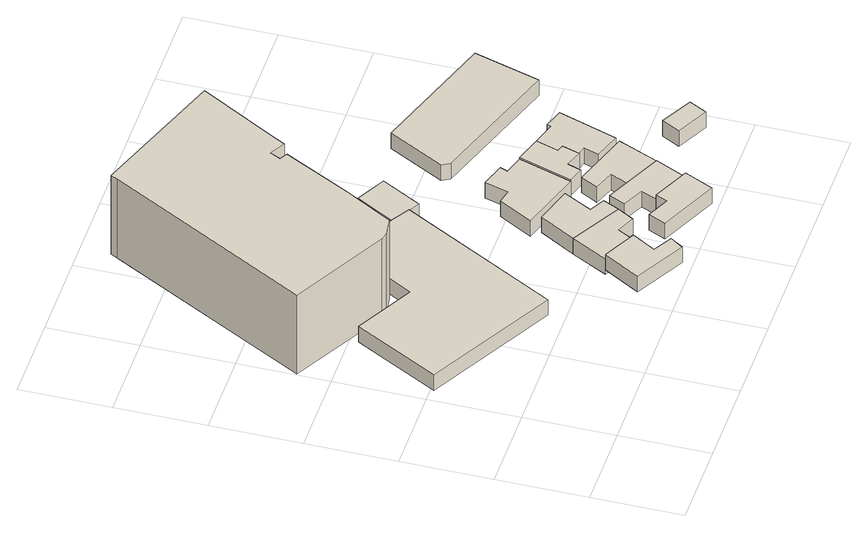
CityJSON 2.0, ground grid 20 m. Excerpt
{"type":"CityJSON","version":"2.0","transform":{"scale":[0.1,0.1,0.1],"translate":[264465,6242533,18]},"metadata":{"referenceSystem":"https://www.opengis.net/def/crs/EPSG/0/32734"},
"CityObjects":{
"building1":{"type":"Building","attributes":{"address":"Roberts Road Cape Town","building":"industrial","building:levels":1,"building_height":4.1,"plus_code":"4FRW3F92+JRH","ground_height":20.16,"roof_height":24.26},"geometry":[{"type":"Solid","lod":"1","boundaries":[[[[0,1,2,3]],[[1,4,5,2]],[[4,6,7,5]],[[6,8,9,7]],[[8,10,11,9]],[[10,12,13,11]],[[12,14,15,13]],[[14,0,3,15]],[[3,2,5,7,9,11,13,15]],[[14,12,10,8,6,4,1,0]]]]}]},
"building2":{"type":"Building","attributes":{"address":"11 Roberts Road Woodstock Cape Town","building":"house","building:levels":1,"building_height":4.1,"plus_code":"4FRW3F92+FWX","ground_height":22.18,"roof_height":26.28},"geometry":[{"type":"Solid","lod":"1","boundaries":[[[[16,17,18,19]],[[17,20,21,18]],[[20,22,23,21]],[[22,24,25,23]],[[24,26,27,25]],[[26,16,19,27]],[[19,18,21,23,25,27]],[[26,24,22,20,17,16]]]]}]},
"building3":{"type":"Building","attributes":{"address":"Crimson Square 21 Fairview Avenue Woodstock Cape Town","building":"apartments","building:levels":7,"building:flats":"42","building_height":20.9,"plus_code":"4FRW3F92+QV6","ground_height":18.86,"roof_height":39.76},"geometry":[{"type":"Solid","lod":"1","boundaries":[[[[28,29,30,31]],[[29,32,33,30]],[[32,34,35,33]],[[34,36,37,35]],[[36,38,39,37]],[[38,40,41,39]],[[40,42,43,41]],[[42,44,45,43]],[[44,46,47,45]],[[46,48,49,47]],[[48,50,51,49]],[[50,52,53,51]],[[52,28,31,53]],[[31,30,33,35,37,39,41,43,45,47,49,51,53]],[[52,50,48,46,44,42,40,38,36,34,32,29,28]]]]}]},
"building4":{"type":"Building","attributes":{"address":"9 Roberts Road Woodstock Cape Town","building":"house","building:levels":1,"building_height":4.1,"plus_code":"4FRW3F92+GXM","ground_height":20.99,"roof_height":25.09},"geometry":[{"type":"Solid","lod":"1","boundaries":[[[[54,55,56,57]],[[55,58,59,56]],[[58,60,61,59]],[[60,62,63,61]],[[62,64,65,63]],[[64,54,57,65]],[[57,56,59,61,63,65]],[[64,62,60,58,55,54]]]]}]},
"building5":{"type":"Building","attributes":{"address":"7 Roberts Road Woodstock Cape Town","building":"house","building:levels":1,"building_height":4.1,"plus_code":"4FRW3F92+HX4","ground_height":20.99,"roof_height":25.09},"geometry":[{"type":"Solid","lod":"1","boundaries":[[[[54,64,65,57]],[[64,66,67,65]],[[66,68,69,67]],[[68,70,71,69]],[[70,72,73,71]],[[72,54,57,73]],[[57,65,67,69,71,73]],[[72,70,68,66,64,54]]]]}]},
"building6":{"type":"Building","attributes":{"address":"14 Hilyard Street Woodstock Cape Town","building":"house","building:levels":1,"building_height":4.1,"plus_code":"4FRW3F93+F2G","ground_height":22.06,"roof_height":26.16},"geometry":[{"type":"Solid","lod":"1","boundaries":[[[[74,75,76,77]],[[75,78,79,76]],[[78,80,81,79]],[[80,82,83,81]],[[82,84,85,83]],[[84,74,77,85]],[[77,76,79,81,83,85]],[[84,82,80,78,75,74]]]]}]},
"building7":{"type":"Building","attributes":{"address":"Roberts Road Woodstock 7915 Cape Town","building":"yes","building:levels":1,"building_height":4.1,"plus_code":"4FRW3F92+MXM","ground_height":19.82,"roof_height":23.92},"geometry":[{"type":"Solid","lod":"1","boundaries":[[[[86,87,88,89]],[[87,90,91,88]],[[90,92,93,91]],[[92,94,95,93]],[[94,86,89,95]],[[89,88,91,93,95]],[[94,92,90,87,86]]]]}]},
"building8":{"type":"Building","attributes":{"address":"4 Hilyard Street Woodstock Cape Town","building":"house","building:levels":1,"building_height":4.1,"plus_code":"4FRW3F93+H2R","ground_height":20.46,"roof_height":24.56},"geometry":[{"type":"Solid","lod":"1","boundaries":[[[[96,97,98,99]],[[97,100,101,98]],[[100,102,103,101]],[[102,104,105,103]],[[104,106,107,105]],[[106,108,109,107]],[[108,110,111,109]],[[110,96,99,111]],[[99,98,101,103,105,107,109,111]],[[110,108,106,104,102,100,97,96]]]]}]},
"building9":{"type":"Building","attributes":{"address":"12 Hilyard Street Woodstock Cape Town","building":"house","building:levels":1,"building_height":4.1,"plus_code":"4FRW3F93+G25","ground_height":20.99,"roof_height":25.09},"geometry":[{"type":"Solid","lod":"1","boundaries":[[[[112,113,114,115]],[[113,116,117,114]],[[116,118,119,117]],[[118,120,121,119]],[[120,122,123,121]],[[122,124,125,123]],[[124,112,115,125]],[[115,114,117,119,121,123,125]],[[124,122,120,118,116,113,112]]]]}]},
"building10":{"type":"Building","attributes":{"address":"10 Hilyard Street Woodstock Cape Town","building":"house","building:levels":1,"building_height":4.1,"plus_code":"4FRW3F93+G3M","ground_height":20.89,"roof_height":24.99},"geometry":[{"type":"Solid","lod":"1","boundaries":[[[[126,127,128,129]],[[127,130,131,128]],[[130,132,133,131]],[[132,134,135,133]],[[134,136,137,135]],[[136,126,129,137]],[[129,128,131,133,135,137]],[[136,134,132,130,127,126]]]]}]},
"building11":{"type":"Building","attributes":{"address":"6 Hilyard Street Woodstock Cape Town","building":"house","building:levels":1,"building_height":4.1,"plus_code":"4FRW3F93+H3R","ground_height":20.89,"roof_height":24.99},"geometry":[{"type":"Solid","lod":"1","boundaries":[[[[138,139,140,141]],[[139,142,143,140]],[[142,144,145,143]],[[144,146,147,145]],[[146,148,149,147]],[[148,150,151,149]],[[150,152,153,151]],[[152,138,141,153]],[[141,140,143,145,147,149,151,153]],[[152,150,148,146,144,142,139,138]]]]}]},
"building12":{"type":"Building","attributes":{"address":"8 Hilyard Street Woodstock Cape Town","building":"house","building:levels":1,"building_height":4.1,"plus_code":"4FRW3F93+H3H","ground_height":20.89,"roof_height":24.99},"geometry":[{"type":"Solid","lod":"1","boundaries":[[[[138,152,153,141]],[[152,150,151,153]],[[150,148,149,151]],[[148,154,155,149]],[[154,156,157,155]],[[156,158,159,157]],[[158,160,161,159]],[[160,162,163,161]],[[162,164,165,163]],[[164,138,141,165]],[[141,153,151,149,155,157,159,161,163,165]],[[164,162,160,158,156,154,148,150,152,138]]]]}]},
"building13":{"type":"Building","attributes":{"building":"garage","building:levels":1,"building_height":4.1,"plus_code":"4FRW3F93+G44","ground_height":22.06,"roof_height":26.16},"geometry":[{"type":"Solid","lod":"1","boundaries":[[[[166,167,168,169]],[[167,170,171,168]],[[170,172,173,171]],[[172,166,169,173]],[[169,168,171,173]],[[172,170,167,166]]]]}]},
"building14":{"type":"Building","attributes":{"address":"1-5 Hilyard Street Woodstock 7915 Cape Town","building":"yes","building:levels":1,"building_height":4.1,"plus_code":"4FRW3F93+M46","ground_height":20.23,"roof_height":24.33},"geometry":[{"type":"Solid","lod":"1","boundaries":[[[[174,175,176,177]],[[175,178,179,176]],[[178,180,181,179]],[[180,182,183,181]],[[182,174,177,183]],[[177,176,179,181,183]],[[182,180,178,175,174]]]]}]}
},
"vertices":[
[495,580,22],[457,604,22],[457,604,63],[495,580,63],[340,665,22],[340,665,63],[279,559,22],[279,559,63],[251,508,22],[251,508,63],[120,578,22],[120,578,63],[17,390,22],[17,390,63],[305,234,22],[305,234,63],
[450,155,42],[402,74,42],[402,74,83],[450,155,83],[514,13,42],[514,13,83],[534,42,42],[534,42,83],[492,66,42],[492,66,83],[523,118,42],[523,118,83],
[279,559,9],[340,665,9],[340,665,218],[279,559,218],[418,814,9],[418,814,218],[401,824,9],[401,824,218],[413,847,9],[413,847,218],[447,828,9],[447,828,218],[468,866,9],[468,866,218],[561,1028,9],[561,1028,218],[257,1136,9],[257,1136,218],[249,1121,9],[249,1121,218],[4,673,9],[4,673,218],[219,557,9],[219,557,218],[236,553,9],[236,553,218],
[492,236,30],[450,155,30],[450,155,71],[492,236,71],[523,118,30],[523,118,71],[543,155,30],[543,155,71],[583,136,30],[583,136,71],[605,173,30],[605,173,71],
[622,209,30],[622,209,71],[588,227,30],[588,227,71],[622,290,30],[622,290,71],[539,315,30],[539,315,71],
[738,71,41],[656,109,41],[656,109,82],[738,71,82],[644,83,41],[644,83,82],[593,106,41],[593,106,82],[576,67,41],[576,67,82],[708,7,41],[708,7,82],
[457,604,18],[495,580,18],[495,580,59],[457,604,59],[522,567,18],[522,567,59],[571,656,18],[571,656,59],[506,690,18],[506,690,59],
[704,409,25],[661,422,25],[661,422,66],[704,409,66],[668,439,25],[668,439,66],[615,456,25],[615,456,66],[600,403,25],[600,403,66],[569,410,25],[569,410,66],[526,335,25],[526,335,66],[666,290,25],[666,290,66],
[771,141,30],[689,179,30],[689,179,71],[771,141,71],[640,202,30],[640,202,71],[623,166,30],[623,166,71],[670,144,30],[670,144,71],[656,109,30],[656,109,71],[738,71,30],[738,71,71],
[689,179,29],[771,141,29],[771,141,70],[689,179,70],[809,230,29],[809,230,70],[680,272,29],[680,272,70],[660,234,29],[660,234,70],[705,218,29],[705,218,70],
[763,391,29],[704,409,29],[704,409,70],[763,391,70],[666,290,29],[666,290,70],[701,279,29],[701,279,70],[711,310,29],[711,310,70],[750,297,29],[750,297,70],[762,336,29],[762,336,70],[747,341,29],[747,341,70],
[768,292,29],[768,292,70],[757,259,29],[757,259,70],[816,239,29],[816,239,70],[860,370,29],[860,370,70],[817,384,29],[817,384,70],[814,375,29],[814,375,70],
[880,160,41],[859,120,41],[859,120,82],[880,160,82],[930,83,41],[930,83,82],[951,123,41],[951,123,82],
[953,440,22],[997,587,22],[997,587,63],[953,440,63],[713,681,22],[713,681,63],[646,557,22],[646,557,63],[655,539,22],[655,539,63]
]}
